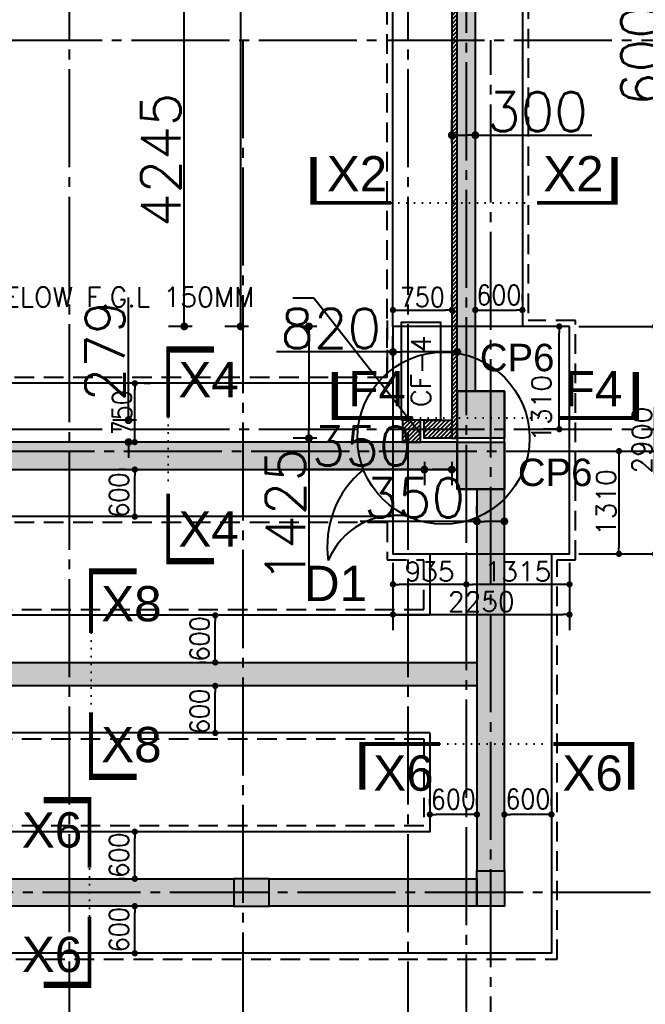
# Model space of a CAD drawing. Extents: x -200722 to 834823, y -494970 to 88783.
# Drawn here: x 258845 to 266819, y 17822 to 30374 of the extents above; entities that cross this region are included whole.
import ezdxf
from ezdxf.enums import TextEntityAlignment as Align

# ---------------------------------------------------------------- set-up
doc = ezdxf.new("R2010")
doc.units = 0
doc.header["$LTSCALE"] = 100
doc.header["$MEASUREMENT"] = 0
doc.header["$PDMODE"] = 34
for name, pattern in [('ACAD_ISO04W100', [30, 24, -3, 0, -3]), ('CL', [3.25, 2.5, -0.25, 0.25, -0.25]), ('DOT', [0.25, 0, -0.25]), ('HIDDEN', [0.375, 0.25, -0.125])]:
    doc.linetypes.add(name, pattern=pattern)
doc.layers.get('0').update_dxf_attribs({"linetype": 'CONTINUOUS'})
doc.layers.get('DEFPOINTS').update_dxf_attribs({"linetype": 'CONTINUOUS'})
for name, color, linetype in [('A-Grid', 5, 'ACAD_ISO04W100'), ('BEAM', 4, 'CONTINUOUS'), ('COL', 150, 'CONTINUOUS'), ('DIM', 3, 'CONTINUOUS'), ('F_EXEC', 3, 'HIDDEN'), ('F_FTG1', 11, 'CONTINUOUS'), ('PIT WALL', 6, 'CONTINUOUS'), ('RCCWALL', 6, 'CONTINUOUS'), ('TEXT', 2, 'CONTINUOUS')]:
    doc.layers.add(name, color=color, linetype=linetype)
doc.layers.add('HATCH', color=252, linetype='CONTINUOUS', lineweight=30)
doc.styles.add('AR', font='arial.ttf')
doc.styles.add('ROMANS', font='romans.shx')
doc.styles.get("Standard").update_dxf_attribs({"font": 'simplex.shx'})
doc.styles.add('TIMES-N', font='arial.ttf')
doc.dimstyles.new('01 S.K', dxfattribs={"dimtxt": 230, "dimasz": 100, "dimexe": 200, "dimexo": 100, "dimgap": 50, "dimtad": 1, "dimdec": 0, "dimzin": 0, "dimdsep": 46, "dimtxsty": 'Standard', "dimblk": 'DOT', "dimcen": 0.09, "dimclrd": 4, "dimclre": 4, "dimclrt": 4, "dimadec": 0, "dimazin": 0, "dimtfac": 1, "dimtdec": 0, "dimtofl": 0, "dimtmove": 0, "dimatfit": 3, "dimfxl": 2, "dimtolj": 1, "dimtzin": 0, "dimarcsym": 1})
doc.dimstyles.new('STANDARD$0', dxfattribs={"dimtxt": 2.5, "dimasz": 2.5, "dimexe": 2, "dimexo": 0.7, "dimgap": 0.9, "dimtad": 1, "dimdec": 0, "dimdsep": 46, "dimtxsty": 'ROMANS', "dimcen": 0.09, "dimclrd": 4, "dimclre": 4, "dimclrt": 3, "dimadec": 0, "dimazin": 0, "dimtfac": 1, "dimtdec": 0, "dimtmove": 0, "dimatfit": 3, "dimfxl": 1, "dimtolj": 1, "dimtzin": 0, "dimarcsym": 0})
pattern_1 = [(45, (-70, 0), (-26.5165043, 26.5165043), [])]

# ---------------------------------------------------------------- blocks, each defined once
blk = doc.blocks.new('DOT')
at = {"color": 0, "linetype": 'ByBlock'}
blk.add_line((-0.5, 0), (-1, 0), dxfattribs=at)
at = {"color": 0, "linetype": 'ByBlock', "const_width": 0.5}
blk.add_lwpolyline([(-0.25, 0, 1), (0.25, 0, 1)], format="xyb", close=True, dxfattribs=at)
blk = doc.blocks.new('*D1058')
at = {"layer": 'BEAM', "color": 0, "lineweight": -2, "transparency": 16777216}
for p, q in [((263603, 26793), (263603, 26873)), ((264353, 26793), (264353, 26873)), ((263683, 26673), (264273, 26673))]:
    blk.add_line(p, q, dxfattribs=at)
at = {"layer": 'DEFPOINTS', "color": 0, "lineweight": -3, "transparency": 16777216}
for p in [(263603, 26673, 7447), (264353, 26673, 7447), (264353, 26673)]:
    blk.add_point(p, dxfattribs=at)
at = {"layer": 'BEAM', "color": 0, "lineweight": -2, "transparency": 16777216, "xscale": 80, "yscale": 80, "zscale": 80, "rotation": 180}
blk.add_blockref('DOT', (263603, 26673), dxfattribs=at)
at = {"layer": 'BEAM', "color": 0, "lineweight": -2, "transparency": 16777216, "xscale": 80, "yscale": 80, "zscale": 80}
blk.add_blockref('DOT', (264353, 26673), dxfattribs=at)
at = {"layer": 'BEAM', "color": 0, "transparency": 16777216, "insert": (263978, 26837), "char_height": 248, "attachment_point": 5}
blk.add_mtext('\\A1;{\\W0.9;750}', dxfattribs=at)
blk = doc.blocks.new('_DOT')
at = {"color": 0, "linetype": 'ByBlock'}
blk.add_line((-0.5, 0), (-1, 0), dxfattribs=at)
at = {"color": 0, "linetype": 'ByBlock', "const_width": 0.5}
blk.add_lwpolyline([(-0.25, 0, 1), (0.25, 0, 1)], format="xyb", close=True, dxfattribs=at)
blk = doc.blocks.new('*D1057')
at = {"layer": 'BEAM', "color": 0, "lineweight": -2, "transparency": 16777216}
for p, q in [((264653, 26793), (264653, 26873)), ((265253, 26793), (265253, 26873)), ((264733, 26673), (265173, 26673))]:
    blk.add_line(p, q, dxfattribs=at)
at = {"layer": 'DEFPOINTS', "color": 0, "lineweight": -3, "transparency": 16777216}
for p in [(264653, 26673, 7447), (265253, 26673, 7447), (265253, 26673)]:
    blk.add_point(p, dxfattribs=at)
at = {"layer": 'BEAM', "color": 0, "lineweight": -2, "transparency": 16777216, "xscale": 80, "yscale": 80, "zscale": 80, "rotation": 180}
blk.add_blockref('DOT', (264653, 26673), dxfattribs=at)
at = {"layer": 'BEAM', "color": 0, "lineweight": -2, "transparency": 16777216, "xscale": 80, "yscale": 80, "zscale": 80}
blk.add_blockref('DOT', (265253, 26673), dxfattribs=at)
at = {"layer": 'BEAM', "color": 0, "transparency": 16777216, "insert": (264953, 26864), "char_height": 248, "attachment_point": 5}
blk.add_mtext('\\A1;{\\W0.9;600}', dxfattribs=at)
blk = doc.blocks.new('*D1204')
at = {"layer": 'BEAM', "color": 0, "lineweight": -2, "transparency": 16777216}
for p, q in [((265733, 26464), (265523, 26464)), ((265723, 25234), (265723, 26384)), ((265723, 25154), (265523, 25154))]:
    blk.add_line(p, q, dxfattribs=at)
at = {"layer": 'DEFPOINTS', "color": 0, "lineweight": -3, "transparency": 16777216}
for p in [(265723, 26464), (265853, 26464, 7447), (265843, 25154, 7447)]:
    blk.add_point(p, dxfattribs=at)
at = {"layer": 'BEAM', "color": 0, "lineweight": -2, "transparency": 16777216, "xscale": 80, "yscale": 80, "zscale": 80}
for p, rotation in [((265723, 26464), 90), ((265723, 25154), 270)]:
    blk.add_blockref('DOT', p, dxfattribs=dict(at, rotation=rotation))
at = {"layer": 'BEAM', "color": 0, "transparency": 16777216, "insert": (265495, 25420), "char_height": 248, "attachment_point": 5, "rotation": 90}
blk.add_mtext('\\A1;1310', dxfattribs=at)
blk = doc.blocks.new('*D1205')
at = {"layer": 'BEAM', "color": 0, "lineweight": -2, "transparency": 16777216}
for p, q in [((265963, 24874), (266684, 24874)), ((266484, 24794), (266484, 23644)), ((265973, 23564), (266684, 23564))]:
    blk.add_line(p, q, dxfattribs=at)
at = {"layer": 'DEFPOINTS', "color": 0, "lineweight": -3, "transparency": 16777216}
for p in [(265843, 24874, 7447), (265853, 23564, 7447), (266484, 23564)]:
    blk.add_point(p, dxfattribs=at)
at = {"layer": 'BEAM', "color": 0, "lineweight": -2, "transparency": 16777216, "xscale": 80, "yscale": 80, "zscale": 80}
for p, rotation in [((266484, 24874), 90), ((266484, 23564), 270)]:
    blk.add_blockref('DOT', p, dxfattribs=dict(at, rotation=rotation))
at = {"layer": 'BEAM', "color": 0, "transparency": 16777216, "insert": (266320, 24219), "char_height": 248, "attachment_point": 5, "rotation": 90}
blk.add_mtext('\\A1;1310', dxfattribs=at)
blk = doc.blocks.new('*D1206')
at = {"layer": 'BEAM', "color": 0, "lineweight": -2, "transparency": 16777216}
for p, q in [((265973, 26464), (267142, 26464)), ((266942, 23644), (266942, 26384)), ((265973, 23564), (267142, 23564))]:
    blk.add_line(p, q, dxfattribs=at)
at = {"layer": 'DEFPOINTS', "color": 0, "lineweight": -3, "transparency": 16777216}
for p in [(265853, 26464, 7447), (266942, 26464), (265853, 23564, 7447)]:
    blk.add_point(p, dxfattribs=at)
at = {"layer": 'BEAM', "color": 0, "lineweight": -2, "transparency": 16777216, "xscale": 80, "yscale": 80, "zscale": 80}
for p, rotation in [((266942, 26464), 90), ((266942, 23564), 270)]:
    blk.add_blockref('DOT', p, dxfattribs=dict(at, rotation=rotation))
at = {"layer": 'BEAM', "color": 0, "transparency": 16777216, "insert": (266778, 25014), "char_height": 248, "attachment_point": 5, "rotation": 90}
blk.add_mtext('\\A1;2900', dxfattribs=at)
blk = doc.blocks.new('*D1207')
at = {"layer": 'BEAM', "color": 0, "lineweight": -2, "transparency": 16777216}
for p, q in [((264538, 23449), (264538, 22976)), ((265853, 23449), (265853, 22976)), ((265773, 23176), (264618, 23176))]:
    blk.add_line(p, q, dxfattribs=at)
at = {"layer": 'DEFPOINTS', "color": 0, "lineweight": -3, "transparency": 16777216}
for p in [(264538, 23569, 7447), (265853, 23569, 7447), (264538, 23176)]:
    blk.add_point(p, dxfattribs=at)
at = {"layer": 'BEAM', "color": 0, "lineweight": -2, "transparency": 16777216, "xscale": 80, "yscale": 80, "zscale": 80, "rotation": 180}
blk.add_blockref('DOT', (264538, 23176), dxfattribs=at)
at = {"layer": 'BEAM', "color": 0, "lineweight": -2, "transparency": 16777216, "xscale": 80, "yscale": 80, "zscale": 80}
blk.add_blockref('DOT', (265853, 23176), dxfattribs=at)
at = {"layer": 'BEAM', "color": 0, "transparency": 16777216, "insert": (265195, 23340), "char_height": 248, "attachment_point": 5}
blk.add_mtext('\\A1;1315', dxfattribs=at)
blk = doc.blocks.new('*D1208')
at = {"layer": 'BEAM', "color": 0, "lineweight": -2, "transparency": 16777216}
for p, q in [((263603, 23449), (263603, 22976)), ((264538, 23449), (264538, 22976)), ((264458, 23176), (263683, 23176))]:
    blk.add_line(p, q, dxfattribs=at)
at = {"layer": 'DEFPOINTS', "color": 0, "lineweight": -3, "transparency": 16777216}
for p in [(263603, 23569, 7447), (264538, 23569, 7447), (263603, 23176)]:
    blk.add_point(p, dxfattribs=at)
at = {"layer": 'BEAM', "color": 0, "lineweight": -2, "transparency": 16777216, "xscale": 80, "yscale": 80, "zscale": 80, "rotation": 180}
blk.add_blockref('DOT', (263603, 23176), dxfattribs=at)
at = {"layer": 'BEAM', "color": 0, "lineweight": -2, "transparency": 16777216, "xscale": 80, "yscale": 80, "zscale": 80}
blk.add_blockref('DOT', (264538, 23176), dxfattribs=at)
at = {"layer": 'BEAM', "color": 0, "transparency": 16777216, "insert": (264070, 23340), "char_height": 248, "attachment_point": 5}
blk.add_mtext('\\A1;935', dxfattribs=at)
blk = doc.blocks.new('*D1209')
at = {"layer": 'BEAM', "color": 0, "lineweight": -2, "transparency": 16777216}
for p, q in [((263603, 23449), (263603, 22591)), ((265853, 23449), (265853, 22591)), ((263683, 22791), (265773, 22791))]:
    blk.add_line(p, q, dxfattribs=at)
at = {"layer": 'DEFPOINTS', "color": 0, "lineweight": -3, "transparency": 16777216}
for p in [(263603, 23569, 7447), (265853, 23569, 7447), (265853, 22791)]:
    blk.add_point(p, dxfattribs=at)
at = {"layer": 'BEAM', "color": 0, "lineweight": -2, "transparency": 16777216, "xscale": 80, "yscale": 80, "zscale": 80, "rotation": 180}
blk.add_blockref('DOT', (263603, 22791), dxfattribs=at)
at = {"layer": 'BEAM', "color": 0, "lineweight": -2, "transparency": 16777216, "xscale": 80, "yscale": 80, "zscale": 80}
blk.add_blockref('DOT', (265853, 22791), dxfattribs=at)
at = {"layer": 'BEAM', "color": 0, "transparency": 16777216, "insert": (264728, 22955), "char_height": 248, "attachment_point": 5}
blk.add_mtext('\\A1;2250', dxfattribs=at)
blk = doc.blocks.new('*D1210')
at = {"layer": 'BEAM', "color": 0, "lineweight": -2, "transparency": 16777216}
for p, q in [((260192, 24639), (260112, 24639)), ((260312, 24119), (260312, 24559)), ((260192, 24039), (260112, 24039))]:
    blk.add_line(p, q, dxfattribs=at)
at = {"layer": 'DEFPOINTS', "color": 0, "lineweight": -3, "transparency": 16777216}
for p in [(260312, 24639, 7447), (260312, 24639), (260312, 24039, 7447)]:
    blk.add_point(p, dxfattribs=at)
at = {"layer": 'BEAM', "color": 0, "lineweight": -2, "transparency": 16777216, "xscale": 80, "yscale": 80, "zscale": 80}
for p, rotation in [((260312, 24639), 90), ((260312, 24039), 270)]:
    blk.add_blockref('DOT', p, dxfattribs=dict(at, rotation=rotation))
at = {"layer": 'BEAM', "color": 0, "transparency": 16777216, "insert": (260111, 24313), "char_height": 248, "attachment_point": 5, "rotation": 90}
blk.add_mtext('\\A1;{\\W0.9;600}', dxfattribs=at)
blk = doc.blocks.new('*D1211')
at = {"layer": 'BEAM', "color": 0, "lineweight": -2, "transparency": 16777216}
for p, q in [((260432, 25739), (260512, 25739)), ((260312, 25069), (260312, 25659)), ((260192, 24989), (260112, 24989))]:
    blk.add_line(p, q, dxfattribs=at)
at = {"layer": 'DEFPOINTS', "color": 0, "lineweight": -3, "transparency": 16777216}
for p in [(260312, 25739, 9308), (260312, 25739), (260312, 24989)]:
    blk.add_point(p, dxfattribs=at)
at = {"layer": 'BEAM', "color": 0, "lineweight": -2, "transparency": 16777216, "xscale": 80, "yscale": 80, "zscale": 80}
for p, rotation in [((260312, 25739), 90), ((260312, 24989), 270)]:
    blk.add_blockref('DOT', p, dxfattribs=dict(at, rotation=rotation))
at = {"layer": 'BEAM', "color": 0, "transparency": 16777216, "insert": (260148, 25364), "char_height": 248, "attachment_point": 5, "rotation": 90}
blk.add_mtext('\\A1;{\\W0.9;750}', dxfattribs=at)
blk = doc.blocks.new('*D1216')
at = {"layer": 'BEAM', "color": 0, "lineweight": -2, "transparency": 16777216}
for p, q in [((261218, 21881), (261138, 21881)), ((261338, 21361), (261338, 21801)), ((261218, 21281), (261138, 21281))]:
    blk.add_line(p, q, dxfattribs=at)
at = {"layer": 'DEFPOINTS', "color": 0, "lineweight": -3, "transparency": 16777216}
for p in [(261338, 21881, 7447), (261338, 21881), (261338, 21281, 7447)]:
    blk.add_point(p, dxfattribs=at)
at = {"layer": 'BEAM', "color": 0, "lineweight": -2, "transparency": 16777216, "xscale": 80, "yscale": 80, "zscale": 80}
for p, rotation in [((261338, 21881), 90), ((261338, 21281), 270)]:
    blk.add_blockref('DOT', p, dxfattribs=dict(at, rotation=rotation))
at = {"layer": 'BEAM', "color": 0, "transparency": 16777216, "insert": (261138, 21555), "char_height": 248, "attachment_point": 5, "rotation": 90}
blk.add_mtext('\\A1;{\\W0.9;600}', dxfattribs=at)
blk = doc.blocks.new('*D1217')
at = {"layer": 'BEAM', "color": 0, "lineweight": -2, "transparency": 16777216}
for p, q in [((261218, 22781), (261138, 22781)), ((261338, 22261), (261338, 22701)), ((261218, 22181), (261138, 22181))]:
    blk.add_line(p, q, dxfattribs=at)
at = {"layer": 'DEFPOINTS', "color": 0, "lineweight": -3, "transparency": 16777216}
for p in [(261338, 22781, 7447), (261338, 22781), (261338, 22181)]:
    blk.add_point(p, dxfattribs=at)
at = {"layer": 'BEAM', "color": 0, "lineweight": -2, "transparency": 16777216, "xscale": 80, "yscale": 80, "zscale": 80}
for p, rotation in [((261338, 22781), 90), ((261338, 22181), 270)]:
    blk.add_blockref('DOT', p, dxfattribs=dict(at, rotation=rotation))
at = {"layer": 'BEAM', "color": 0, "transparency": 16777216, "insert": (261138, 22481), "char_height": 248, "attachment_point": 5, "rotation": 90}
blk.add_mtext('\\A1;{\\W0.9;600}', dxfattribs=at)
blk = doc.blocks.new('*D1218')
at = {"layer": 'BEAM', "color": 0, "lineweight": -2, "transparency": 16777216}
for p, q in [((260192, 19073), (260112, 19073)), ((260312, 18553), (260312, 18993)), ((260192, 18473), (260112, 18473))]:
    blk.add_line(p, q, dxfattribs=at)
at = {"layer": 'DEFPOINTS', "color": 0, "lineweight": -3, "transparency": 16777216}
for p in [(260312, 19073, 7447), (260312, 19073), (260312, 18473, 7447)]:
    blk.add_point(p, dxfattribs=at)
at = {"layer": 'BEAM', "color": 0, "lineweight": -2, "transparency": 16777216, "xscale": 80, "yscale": 80, "zscale": 80}
for p, rotation in [((260312, 19073), 90), ((260312, 18473), 270)]:
    blk.add_blockref('DOT', p, dxfattribs=dict(at, rotation=rotation))
at = {"layer": 'BEAM', "color": 0, "transparency": 16777216, "insert": (260111, 18773), "char_height": 248, "attachment_point": 5, "rotation": 90}
blk.add_mtext('\\A1;{\\W0.9;600}', dxfattribs=at)
blk = doc.blocks.new('*D1219')
at = {"layer": 'BEAM', "color": 0, "lineweight": -2, "transparency": 16777216}
for p, q in [((260192, 20023), (260112, 20023)), ((260312, 19503), (260312, 19943)), ((260192, 19423), (260112, 19423))]:
    blk.add_line(p, q, dxfattribs=at)
at = {"layer": 'DEFPOINTS', "color": 0, "lineweight": -3, "transparency": 16777216}
for p in [(260312, 20023, 7447), (260312, 20023), (260312, 19423)]:
    blk.add_point(p, dxfattribs=at)
at = {"layer": 'BEAM', "color": 0, "lineweight": -2, "transparency": 16777216, "xscale": 80, "yscale": 80, "zscale": 80}
for p, rotation in [((260312, 20023), 90), ((260312, 19423), 270)]:
    blk.add_blockref('DOT', p, dxfattribs=dict(at, rotation=rotation))
at = {"layer": 'BEAM', "color": 0, "transparency": 16777216, "insert": (260111, 19723), "char_height": 248, "attachment_point": 5, "rotation": 90}
blk.add_mtext('\\A1;{\\W0.9;600}', dxfattribs=at)
blk = doc.blocks.new('*D1225')
at = {"layer": 'BEAM', "color": 0, "lineweight": -2, "transparency": 16777216}
for p, q in [((265023, 20362), (265023, 20442)), ((265623, 20362), (265623, 20442)), ((265543, 20242), (265103, 20242))]:
    blk.add_line(p, q, dxfattribs=at)
at = {"layer": 'DEFPOINTS', "color": 0, "lineweight": -3, "transparency": 16777216}
for p in [(265023, 20242, 7447), (265023, 20242), (265623, 20242, 7447)]:
    blk.add_point(p, dxfattribs=at)
at = {"layer": 'BEAM', "color": 0, "lineweight": -2, "transparency": 16777216, "xscale": 80, "yscale": 80, "zscale": 80, "rotation": 180}
blk.add_blockref('DOT', (265023, 20242), dxfattribs=at)
at = {"layer": 'BEAM', "color": 0, "lineweight": -2, "transparency": 16777216, "xscale": 80, "yscale": 80, "zscale": 80}
blk.add_blockref('DOT', (265623, 20242), dxfattribs=at)
at = {"layer": 'BEAM', "color": 0, "transparency": 16777216, "insert": (265323, 20439), "char_height": 248, "attachment_point": 5}
blk.add_mtext('\\A1;{\\W0.9;600}', dxfattribs=at)
blk = doc.blocks.new('*D1226')
at = {"layer": 'BEAM', "color": 0, "lineweight": -2, "transparency": 16777216}
for p, q in [((264073, 20362), (264073, 20442)), ((264673, 20362), (264673, 20442)), ((264593, 20242), (264153, 20242))]:
    blk.add_line(p, q, dxfattribs=at)
at = {"layer": 'DEFPOINTS', "color": 0, "lineweight": -3, "transparency": 16777216}
for p in [(264073, 20242, 7447), (264073, 20242), (264673, 20242, 7447)]:
    blk.add_point(p, dxfattribs=at)
at = {"layer": 'BEAM', "color": 0, "lineweight": -2, "transparency": 16777216, "xscale": 80, "yscale": 80, "zscale": 80, "rotation": 180}
blk.add_blockref('DOT', (264073, 20242), dxfattribs=at)
at = {"layer": 'BEAM', "color": 0, "lineweight": -2, "transparency": 16777216, "xscale": 80, "yscale": 80, "zscale": 80}
blk.add_blockref('DOT', (264673, 20242), dxfattribs=at)
at = {"layer": 'BEAM', "color": 0, "transparency": 16777216, "insert": (264373, 20436), "char_height": 248, "attachment_point": 5}
blk.add_mtext('\\A1;{\\W0.9;600}', dxfattribs=at)
blk = doc.blocks.new('*D2992')
at = {"color": 4, "lineweight": -2, "ltscale": 0.4, "transparency": 16777216}
for p, q in [((261762, 51205), (261462, 51205)), ((261662, 26564), (261662, 51105)), ((261762, 26464), (261462, 26464))]:
    blk.add_line(p, q, dxfattribs=at)
at = {"layer": 'DEFPOINTS', "color": 0, "lineweight": -3, "ltscale": 0.4, "transparency": 16777216}
for p in [(261662, 51205), (264423, 51205), (264423, 26464)]:
    blk.add_point(p, dxfattribs=at)
at = {"color": 4, "lineweight": -2, "ltscale": 0.4, "transparency": 16777216, "xscale": 100, "yscale": 100, "zscale": 100}
for p, rotation in [((261662, 51205), 90), ((261662, 26464), 270)]:
    blk.add_blockref('_DOT', p, dxfattribs=dict(at, rotation=rotation))
at = {"color": 4, "lineweight": -3, "ltscale": 0.4, "transparency": 16777216, "insert": (261362, 38835), "char_height": 500, "attachment_point": 5, "rotation": 90}
blk.add_mtext('\\A1;24741', dxfattribs=at)
blk = doc.blocks.new('*D2994')
at = {"color": 4, "lineweight": -2, "ltscale": 0.4, "transparency": 16777216}
for p, q in [((258605, 26464), (258605, 27950)), ((258705, 26464), (258405, 26464)), ((258605, 25739), (258605, 26364)), ((258705, 25639), (258405, 25639))]:
    blk.add_line(p, q, dxfattribs=at)
at = {"layer": 'DEFPOINTS', "color": 0, "lineweight": -3, "ltscale": 0.4, "transparency": 16777216}
for p in [(258605, 26464), (264728, 26464), (264653, 25639)]:
    blk.add_point(p, dxfattribs=at)
at = {"color": 4, "lineweight": -2, "ltscale": 0.4, "transparency": 16777216, "xscale": 100, "yscale": 100, "zscale": 100}
for p, rotation in [((258605, 26464), 90), ((258605, 25639), 270)]:
    blk.add_blockref('_DOT', p, dxfattribs=dict(at, rotation=rotation))
at = {"color": 4, "lineweight": -3, "ltscale": 0.4, "transparency": 16777216, "insert": (258305, 27257), "char_height": 500, "attachment_point": 5, "rotation": 90}
blk.add_mtext('\\A1;825', dxfattribs=at)
blk = doc.blocks.new('*D2995')
at = {"color": 4, "lineweight": -2, "ltscale": 0.4, "transparency": 16777216}
for p, q in [((267609, 24389), (267609, 25875)), ((267509, 24389), (267809, 24389)), ((267609, 23664), (267609, 24289)), ((267509, 23564), (267809, 23564))]:
    blk.add_line(p, q, dxfattribs=at)
at = {"layer": 'DEFPOINTS', "color": 0, "lineweight": -3, "ltscale": 0.4, "transparency": 16777216}
for p in [(265023, 24389), (267609, 24389), (265240, 23564)]:
    blk.add_point(p, dxfattribs=at)
at = {"color": 4, "lineweight": -2, "ltscale": 0.4, "transparency": 16777216, "xscale": 100, "yscale": 100, "zscale": 100}
for p, rotation in [((267609, 24389), 90), ((267609, 23564), 270)]:
    blk.add_blockref('_DOT', p, dxfattribs=dict(at, rotation=rotation))
at = {"color": 4, "lineweight": -3, "ltscale": 0.4, "transparency": 16777216, "insert": (267309, 25182), "char_height": 500, "attachment_point": 5, "rotation": 90}
blk.add_mtext('\\A1;825', dxfattribs=at)
blk = doc.blocks.new('*D2996')
at = {"color": 4, "lineweight": -2, "ltscale": 0.4, "transparency": 16777216}
for p, q in [((264673, 24079), (264673, 24179)), ((265023, 24079), (265023, 24179)), ((264673, 23979), (263187, 23979)), ((264923, 23979), (264773, 23979))]:
    blk.add_line(p, q, dxfattribs=at)
at = {"layer": 'DEFPOINTS', "color": 0, "lineweight": -3, "ltscale": 0.4, "transparency": 16777216}
for p in [(264673, 23979), (264673, 23979), (265023, 23979)]:
    blk.add_point(p, dxfattribs=at)
at = {"color": 4, "lineweight": -2, "ltscale": 0.4, "transparency": 16777216, "xscale": 100, "yscale": 100, "zscale": 100, "rotation": 180}
blk.add_blockref('_DOT', (264673, 23979), dxfattribs=at)
at = {"color": 4, "lineweight": -2, "ltscale": 0.4, "transparency": 16777216, "xscale": 100, "yscale": 100, "zscale": 100}
blk.add_blockref('_DOT', (265023, 23979), dxfattribs=at)
at = {"color": 4, "lineweight": -3, "ltscale": 0.4, "transparency": 16777216, "insert": (263880, 24279), "char_height": 500, "attachment_point": 5}
blk.add_mtext('\\A1;350', dxfattribs=at)
blk = doc.blocks.new('*D2997')
at = {"color": 4, "lineweight": -2, "ltscale": 0.4, "transparency": 16777216}
for p, q in [((262632, 26464), (262332, 26464)), ((262532, 26364), (262532, 25139)), ((262632, 25039), (262332, 25039)), ((262532, 25039), (262532, 23173))]:
    blk.add_line(p, q, dxfattribs=at)
at = {"layer": 'DEFPOINTS', "color": 0, "lineweight": -3, "ltscale": 0.4, "transparency": 16777216}
for p in [(265020, 26464), (262532, 25039), (264566, 25039)]:
    blk.add_point(p, dxfattribs=at)
at = {"color": 4, "lineweight": -2, "ltscale": 0.4, "transparency": 16777216, "xscale": 100, "yscale": 100, "zscale": 100}
for p, rotation in [((262532, 26464), 90), ((262532, 25039), 270)]:
    blk.add_blockref('_DOT', p, dxfattribs=dict(at, rotation=rotation))
at = {"color": 4, "lineweight": -3, "ltscale": 0.4, "transparency": 16777216, "insert": (262232, 24056), "char_height": 500, "attachment_point": 5, "rotation": 90}
blk.add_mtext('\\A1;1425', dxfattribs=at)
blk = doc.blocks.new('*D2998')
at = {"color": 4, "lineweight": -2, "ltscale": 0.4, "transparency": 16777216}
for p, q in [((264003, 24739), (264003, 24439)), ((264353, 24739), (264353, 24439)), ((264003, 24639), (262517, 24639)), ((264253, 24639), (264103, 24639))]:
    blk.add_line(p, q, dxfattribs=at)
at = {"layer": 'DEFPOINTS', "color": 0, "lineweight": -3, "ltscale": 0.4, "transparency": 16777216}
for p in [(264003, 25039), (264353, 25039), (264003, 24639)]:
    blk.add_point(p, dxfattribs=at)
at = {"color": 4, "lineweight": -2, "ltscale": 0.4, "transparency": 16777216, "xscale": 100, "yscale": 100, "zscale": 100, "rotation": 180}
blk.add_blockref('_DOT', (264003, 24639), dxfattribs=at)
at = {"color": 4, "lineweight": -2, "ltscale": 0.4, "transparency": 16777216, "xscale": 100, "yscale": 100, "zscale": 100}
blk.add_blockref('_DOT', (264353, 24639), dxfattribs=at)
at = {"color": 4, "lineweight": -3, "ltscale": 0.4, "transparency": 16777216, "insert": (263210, 24939), "char_height": 500, "attachment_point": 5}
blk.add_mtext('\\A1;350', dxfattribs=at)
blk = doc.blocks.new('*D2999')
at = {"color": 4, "lineweight": -2, "ltscale": 0.4, "transparency": 16777216}
for p, q in [((260232, 25369), (260232, 26831)), ((260332, 25269), (260032, 25269)), ((260332, 24989), (260032, 24989)), ((260232, 24889), (260232, 24789))]:
    blk.add_line(p, q, dxfattribs=at)
at = {"layer": 'DEFPOINTS', "color": 0, "lineweight": -3, "ltscale": 0.4, "transparency": 16777216}
for p in [(260232, 25269), (263960, 25269), (263953, 24989)]:
    blk.add_point(p, dxfattribs=at)
at = {"color": 4, "lineweight": -2, "ltscale": 0.4, "transparency": 16777216, "xscale": 100, "yscale": 100, "zscale": 100}
for p, rotation in [((260232, 25269), 270), ((260232, 24989), 90)]:
    blk.add_blockref('_DOT', p, dxfattribs=dict(at, rotation=rotation))
at = {"color": 4, "lineweight": -3, "ltscale": 0.4, "transparency": 16777216, "insert": (259932, 26150), "char_height": 500, "attachment_point": 5, "rotation": 90}
blk.add_mtext('\\A1;279', dxfattribs=at)
blk = doc.blocks.new('*D3000')
at = {"color": 4, "lineweight": -2, "ltscale": 0.4, "transparency": 16777216}
for p, q in [((263603, 26039), (263603, 26339)), ((264423, 26039), (264423, 26339)), ((263603, 26139), (262117, 26139)), ((264323, 26139), (263703, 26139))]:
    blk.add_line(p, q, dxfattribs=at)
at = {"layer": 'DEFPOINTS', "color": 0, "lineweight": -3, "ltscale": 0.4, "transparency": 16777216}
for p in [(263603, 26139), (263603, 24874), (264423, 24874)]:
    blk.add_point(p, dxfattribs=at)
at = {"color": 4, "lineweight": -2, "ltscale": 0.4, "transparency": 16777216, "xscale": 100, "yscale": 100, "zscale": 100, "rotation": 180}
blk.add_blockref('_DOT', (263603, 26139), dxfattribs=at)
at = {"color": 4, "lineweight": -2, "ltscale": 0.4, "transparency": 16777216, "xscale": 100, "yscale": 100, "zscale": 100}
blk.add_blockref('_DOT', (264423, 26139), dxfattribs=at)
at = {"color": 4, "lineweight": -3, "ltscale": 0.4, "transparency": 16777216, "insert": (262810, 26439), "char_height": 500, "attachment_point": 5}
blk.add_mtext('\\A1;820', dxfattribs=at)
blk = doc.blocks.new('*D3003')
at = {"color": 4, "lineweight": -2, "ltscale": 0.4, "transparency": 16777216}
for p, q in [((261043, 30709), (260743, 30709)), ((260943, 26564), (260943, 30609)), ((261043, 26464), (260743, 26464))]:
    blk.add_line(p, q, dxfattribs=at)
at = {"layer": 'DEFPOINTS', "color": 0, "lineweight": -3, "ltscale": 0.4, "transparency": 16777216}
for p in [(260943, 30709), (265020, 30709), (265020, 26464)]:
    blk.add_point(p, dxfattribs=at)
at = {"color": 4, "lineweight": -2, "ltscale": 0.4, "transparency": 16777216, "xscale": 100, "yscale": 100, "zscale": 100}
for p, rotation in [((260943, 30709), 90), ((260943, 26464), 270)]:
    blk.add_blockref('_DOT', p, dxfattribs=dict(at, rotation=rotation))
at = {"color": 4, "lineweight": -3, "ltscale": 0.4, "transparency": 16777216, "insert": (260643, 28587), "char_height": 500, "attachment_point": 5, "rotation": 90}
blk.add_mtext('\\A1;4245', dxfattribs=at)
blk = doc.blocks.new('*D3004')
at = {"color": 4, "lineweight": -2, "ltscale": 0.4, "transparency": 16777216}
for p, q in [((264353, 28802), (264353, 29102)), ((264653, 28802), (264653, 29102)), ((264453, 28902), (264553, 28902)), ((264653, 28902), (266138, 28902))]:
    blk.add_line(p, q, dxfattribs=at)
at = {"layer": 'DEFPOINTS', "color": 0, "lineweight": -3, "ltscale": 0.4, "transparency": 16777216}
for p in [(264653, 28902), (264353, 28614), (264653, 28614)]:
    blk.add_point(p, dxfattribs=at)
at = {"color": 4, "lineweight": -2, "ltscale": 0.4, "transparency": 16777216, "xscale": 100, "yscale": 100, "zscale": 100, "rotation": 180}
blk.add_blockref('_DOT', (264353, 28902), dxfattribs=at)
at = {"color": 4, "lineweight": -2, "ltscale": 0.4, "transparency": 16777216, "xscale": 100, "yscale": 100, "zscale": 100}
blk.add_blockref('_DOT', (264653, 28902), dxfattribs=at)
at = {"color": 4, "lineweight": -3, "ltscale": 0.4, "transparency": 16777216, "insert": (265445, 29202), "char_height": 500, "attachment_point": 5}
blk.add_mtext('\\A1;300', dxfattribs=at)
blk = doc.blocks.new('*D3020')
at = {"color": 4, "lineweight": -2, "ltscale": 0.4, "transparency": 16777216}
for p, q in [((266963, 31309), (267263, 31309)), ((267063, 31209), (267063, 30809)), ((266963, 30709), (267263, 30709)), ((267063, 30709), (267063, 29224))]:
    blk.add_line(p, q, dxfattribs=at)
at = {"layer": 'DEFPOINTS', "color": 0, "lineweight": -3, "ltscale": 0.4, "transparency": 16777216}
for p in [(264862, 31309), (265020, 30709), (267063, 30709)]:
    blk.add_point(p, dxfattribs=at)
at = {"color": 4, "lineweight": -2, "ltscale": 0.4, "transparency": 16777216, "xscale": 100, "yscale": 100, "zscale": 100}
for p, rotation in [((267063, 31309), 90), ((267063, 30709), 270)]:
    blk.add_blockref('_DOT', p, dxfattribs=dict(at, rotation=rotation))
at = {"color": 4, "lineweight": -3, "ltscale": 0.4, "transparency": 16777216, "insert": (266763, 29917), "char_height": 500, "attachment_point": 5, "rotation": 90}
blk.add_mtext('\\A1;600', dxfattribs=at)

msp = doc.modelspace()

# ---------------------------------------------------------------- hatches: boundary and pattern name
at = {"layer": 'DIM', "ltscale": 0.4, "true_color": 0x000000}
h = msp.add_hatch(dxfattribs=at)
h.set_pattern_fill('ANSI31', color=18, scale=300, style=0)
h.paths.add_polyline_path([(264422.6, 51274.9), (264352.6, 51274.9), (264352.6, 25039.4), (264422.6, 25039.4)])
h = msp.add_hatch(dxfattribs=at)
h.set_pattern_fill('ANSI31', color=18, scale=300, style=0)
h.set_pattern_definition(pattern_1)
h.paths.add_polyline_path([(263952.6, 25269.4), (263722.6, 25269.4), (263722.6, 24989.4), (263952.6, 24989.4)])
h = msp.add_hatch(dxfattribs=at)
h.set_pattern_fill('ANSI31', color=18, scale=300, style=0)
h.set_pattern_definition(pattern_1)
h.paths.add_polyline_path([(264352.6, 25039.4), (264002.6, 25039.4), (264002.6, 25269.4), (264352.6, 25269.4)])
at = {"layer": 'HATCH', "lineweight": -3, "ltscale": 0.4, "true_color": 0x000000}
msp.add_hatch(color=18, dxfattribs=at).paths.add_polyline_path([(264422.6, 31309.4), (264652.6, 31309.4), (264652.6, 25639.4), (264422.6, 25639.4)])
at = {"layer": 'HATCH', "ltscale": 0.4, "true_color": 0x000000}
for points in [[(264422.6, 25639.4), (265022.6, 25639.4), (265022.6, 25039.4), (264422.6, 25039.4)], [(264422.6, 24989.4), (265022.6, 24989.4), (265022.6, 24389.4), (264422.6, 24389.4)], [(264672.6, 19522.9), (265022.6, 19522.9), (265022.6, 19072.9), (264672.6, 19072.9)], [(262024.6, 19072.9), (262024.6, 19422.9), (261574.6, 19422.9), (261574.6, 19072.9)]]:
    msp.add_hatch(color=18, dxfattribs=at).paths.add_polyline_path(points)
h = msp.add_hatch(color=18, dxfattribs=at)
h.paths.add_polyline_path([(242674.6, 24989.4), (237008.6, 24989.4), (237008.6, 24639.4), (242674.6, 24639.4)])
h.paths.add_polyline_path([(248969.6, 24989.4), (243124.6, 24989.4), (243124.6, 24639.4), (248969.6, 24639.4)])
h.paths.add_polyline_path([(241107.6, 19422.9), (240807.6, 19422.9), (240807.6, 24639.4), (241107.6, 24639.4)])
h.paths.add_polyline_path([(237008.6, 22181.4), (240807.6, 22181.4), (240807.6, 21881.4), (237008.6, 21881.4)])
h.paths.add_polyline_path([(237008.6, 19422.9), (242674.6, 19422.9), (242674.6, 19072.9), (237008.6, 19072.9)])
h.paths.add_polyline_path([(236658.6, 24539.4), (237008.6, 24539.4), (237008.6, 19522.9), (236658.6, 19522.9)])
h.paths.add_polyline_path([(249419.6, 19422.9), (255279.6, 19422.9), (255279.6, 19072.9), (249419.6, 19072.9)])
h.paths.add_polyline_path([(255729.6, 19422.9), (261574.6, 19422.9), (261574.6, 19072.9), (255729.6, 19072.9)])
h.paths.add_polyline_path([(262024.6, 19422.9), (264672.6, 19422.9), (264672.6, 19072.9), (262024.6, 19072.9)])
h.paths.add_polyline_path([(265022.6, 24389.4), (264672.6, 24389.4), (264672.6, 19522.9), (265022.6, 19522.9)])
h.paths.add_polyline_path([(264422.6, 24989.4), (255729.6, 24989.4), (255729.6, 24639.4), (264422.6, 24639.4)])
h.paths.add_polyline_path([(255279.6, 24989.4), (249419.6, 24989.4), (249419.6, 24639.4), (255279.6, 24639.4)])
h.paths.add_polyline_path([(257072.6, 22181.4), (264672.6, 22181.4), (264672.6, 21881.4), (257072.6, 21881.4)])
h.paths.add_polyline_path([(256772.6, 24639.4), (257072.6, 24639.4), (257072.6, 19423.5), (256772.6, 19423.5)])

# ---------------------------------------------------------------- linework, layer by layer
at = {"color": 1, "linetype": 'DOT', "ltscale": 4}
for p, q in [((263578.5, 28039.2, 7446.6), (265437.2, 28039.2, 7446.6)), ((260737.9, 25306.1, 7446.6), (260737.9, 24332.6, 7446.6)), ((263852.5, 25298.2), (265711.2, 25298.2)), ((259754.4, 22556.7), (259754.4, 21544.7)), ((264202, 21142.1, 7446.6), (265648.8, 21142.1, 7446.6)), ((259735.2, 19549.4), (259735.2, 18333.7))]:
    msp.add_line(p, q, dxfattribs=at)
at = {"layer": 'A-Grid', "color": 8, "linetype": 'CL', "ltscale": 5}
for p, q in [((264537.6, 59080.9, 17790.4), (264537.6, 10145.8, 17790.4)), ((224519.6, 30114.4, 7446.6), (327010.7, 30114.4, 7446.6)), ((261689.6, 30114.4, 7446.6), (261689.6, 1354.1, 7446.6)), ((264848.6, 10169.6, 7446.6), (264848.6, 30114.4, 10212.2)), ((224519.6, 25154.4, 7446.6), (327010.7, 25154.4, 7446.6)), ((226047.7, 24874.4, 7446.6), (278542.8, 24874.4, 7446.6)), ((327010.7, 19247.9, 7446.6), (224519.6, 19247.9, 7446.6))]:
    msp.add_line(p, q, dxfattribs=at)
at = {"layer": 'A-Grid', "color": 8, "linetype": 'CL', "ltscale": 5, "elevation": 7446.6}
for points in [[(259474.6, 62242.9), (259474.6, -9708.8)], [(263790.6, 62242.9), (263790.6, -9708.8)]]:
    msp.add_lwpolyline(points, dxfattribs=at)
at = {"layer": 'COL', "color": 18, "ltscale": 500, "true_color": 0x000000, "elevation": 7446.6}
for points in [[(264422.6, 25639.4), (265022.6, 25639.4), (265022.6, 25039.4), (264422.6, 25039.4), (264422.6, 25639.4)], [(264422.6, 24989.4), (265022.6, 24989.4), (265022.6, 24389.4), (264422.6, 24389.4), (264422.6, 24989.4)]]:
    msp.add_lwpolyline(points, dxfattribs=at)
at = {"layer": 'DIM', "color": 1, "elevation": 7446.6}
for points in [[(262589.4, 28622.3, 80, 80, 0), (262589.4, 28039.2, 50, 50, 0), (263578.5, 28039.2, 50, 50, 0)], [(266426.3, 28622.3, 80, 80, 0), (266426.3, 28039.2, 50, 50, 0), (265437.2, 28039.2, 50, 50, 0)], [(261321.1, 26168.7, 80, 80, 0), (260737.9, 26168.7, 50, 50, 0), (260737.9, 25306.1, 50, 50, 0)], [(261321.1, 23470, 80, 80, 0), (260737.9, 23470, 50, 50, 0), (260737.9, 24332.6, 50, 50, 0)], [(263212.8, 20559, 80, 80, 0), (263212.8, 21142.1, 50, 50, 0), (264202, 21142.1, 50, 50, 0)], [(266637.9, 20559, 80, 80, 0), (266637.9, 21142.1, 50, 50, 0), (265648.8, 21142.1, 50, 50, 0)]]:
    msp.add_lwpolyline(points, format="xyseb", dxfattribs=at)
at = {"layer": 'DIM', "color": 1}
for points in [[(262863.4, 25881.3, 80, 80, 0), (262863.4, 25298.2, 50, 50, 0), (263852.5, 25298.2, 50, 50, 0)], [(266700.3, 25881.3, 80, 80, 0), (266700.3, 25298.2, 50, 50, 0), (265711.2, 25298.2, 50, 50, 0)], [(260337.6, 23342, 80, 80, 0), (259754.4, 23342, 50, 50, 0), (259754.4, 22556.7, 50, 50, 0)], [(260337.6, 20720.9, 80, 80, 0), (259754.4, 20720.9, 50, 50, 0), (259754.4, 21544.7, 50, 50, 0)], [(259152.1, 20424.5, 80, 80, 0), (259735.2, 20424.5, 50, 50, 0), (259735.2, 19562.2, 50, 50, 0)], [(259152.1, 18071.3, 80, 80, 0), (259735.2, 18071.3, 50, 50, 0), (259735.2, 18941.5, 50, 50, 0)]]:
    msp.add_lwpolyline(points, format="xyseb", dxfattribs=at)
at = {"layer": 'F_EXEC', "color": 18, "ltscale": 10, "true_color": 0x000000}
for p, q in [((263527.6, 25814.4, 7446.6), (263527.6, 52099.9, 7446.6)), ((265327.6, 30634.4, 7446.6), (265327.6, 26539.4, 7446.6)), ((263527.6, 25814.4, 7446.6), (238403.6, 25814.4, 7446.6)), ((263527.6, 23964.4, 7446.6), (257747.6, 23964.4, 1113.7))]:
    msp.add_line(p, q, dxfattribs=at)
at = {"layer": 'F_EXEC', "color": 18, "ltscale": 10, "true_color": 0x000000, "elevation": 7446.6}
for points in [[(256097.6, 23964.4), (256097.6, 20097.9), (248294.6, 20097.9), (248294.6, 18397.9), (265697.6, 18397.9), (265697.6, 23489.4), (265927.6, 23489.4), (265927.6, 26539.4), (265327.6, 26539.4)], [(263527.6, 26539.4), (263527.6, 25814.4)], [(257747.6, 23964.4), (257747.6, 22856.4), (263997.6, 22856.4), (263997.6, 23489.4)], [(263527.6, 23964.4), (263527.6, 23489.4), (263997.6, 23489.4)]]:
    msp.add_lwpolyline(points, dxfattribs=at)
msp.add_lwpolyline([(263997.6, 21206.4), (263997.6, 20097.9), (257747.6, 20097.9), (257747.6, 21206.4), (263997.6, 21206.4)], close=True, dxfattribs=at)
at = {"layer": 'F_FTG1', "color": 18, "ltscale": 0.4, "true_color": 0x000000}
for p, q in [((263602.6, 26464.4, 7446.6), (263602.6, 52024.9, 7446.6)), ((265252.6, 30709.4, 7446.6), (265252.6, 26464.4, 7446.6)), ((263602.6, 25739.4, 7446.6), (236028.6, 25739.4, 7446.6)), ((263602.6, 24039.4, 7446.6), (257672.6, 24039.4, 1113.7))]:
    msp.add_line(p, q, dxfattribs=at)
at = {"layer": 'F_FTG1', "color": 18, "ltscale": 0.4, "true_color": 0x000000, "elevation": 7446.6}
for points in [[(265852.6, 26464.4), (263602.6, 26464.4), (263602.6, 23564.4), (265852.6, 23564.4)], [(265022.6, 25639.4), (264422.6, 25639.4), (264422.6, 24389.4), (265022.6, 24389.4)]]:
    msp.add_lwpolyline(points, close=True, dxfattribs=at)
for points in [[(265622.6, 23564.4), (265622.6, 18472.9), (248369.6, 18472.9)], [(264072.6, 23564.4), (264072.6, 22781.4)], [(264072.6, 22781.4), (257672.6, 22781.4)], [(264072.6, 21281.4), (257672.6, 21281.4)], [(264072.6, 21281.4), (264072.6, 20022.9), (257672.6, 20022.9)]]:
    msp.add_lwpolyline(points, dxfattribs=at)
at = {"layer": 'PIT WALL', "color": 7, "elevation": 7446.6}
msp.add_lwpolyline([(263952.6, 25269.4), (263722.6, 25269.4), (263722.6, 24989.4), (263952.6, 24989.4)], close=True, dxfattribs=at)
msp.add_lwpolyline([(264352.6, 25039.4), (264002.6, 25039.4), (264002.6, 25269.4), (264352.6, 25269.4), (264352.6, 25039.4)], dxfattribs=at)
at = {"layer": 'RCCWALL', "color": 1, "ltscale": 0.4, "elevation": 7446.6}
msp.add_lwpolyline([(264422.6, 51274.9), (264352.6, 51274.9), (264352.6, 25039.4), (264422.6, 25039.4)], close=True, dxfattribs=at)
at = {"layer": 'RCCWALL', "color": 42, "ltscale": 0.4, "elevation": 7446.6}
for points in [[(264422.6, 31309.4), (264652.6, 31309.4), (264652.6, 25639.4), (264422.6, 25639.4)], [(264422.6, 24989.4), (255729.6, 24989.4), (255729.6, 24639.4), (264422.6, 24639.4)], [(265022.6, 24389.4), (264672.6, 24389.4), (264672.6, 19522.9), (265022.6, 19522.9)], [(257072.6, 22181.4), (264672.6, 22181.4), (264672.6, 21881.4), (257072.6, 21881.4)], [(255729.6, 19422.9), (261574.6, 19422.9), (261574.6, 19072.9), (255729.6, 19072.9)], [(262024.6, 19422.9), (264672.6, 19422.9), (264672.6, 19072.9), (262024.6, 19072.9)]]:
    msp.add_lwpolyline(points, close=True, dxfattribs=at)
for points in [[(264672.6, 19522.9), (265022.6, 19522.9), (265022.6, 19072.9), (264672.6, 19072.9), (264672.6, 19522.9)], [(262024.6, 19072.9), (262024.6, 19422.9), (261574.6, 19422.9), (261574.6, 19072.9), (262024.6, 19072.9)]]:
    msp.add_lwpolyline(points, dxfattribs=at)
at = {"layer": 'TEXT', "color": 18, "true_color": 0x000000}
for p, q in [((262594.8, 26825.8), (262326.2, 26825.8)), ((263943.8, 25102), (262594.8, 26825.8))]:
    msp.add_line(p, q, dxfattribs=at)
msp.add_lwpolyline([(263709.8, 25268.7), (263709.8, 26517.5), (264209.7, 26517.5), (264209.7, 25268.7)], close=True, dxfattribs=at)
msp.add_circle((264247.6, 25039.4, 7446.6), 1097, dxfattribs=at)
for centre, radius, start, end in [((264024.6, 23665.3, 7446.6), 1259.5, 129.34105, 188.48449), ((263633.5, 23133.7, 7446.6), 921.9, 80.18972, 157.97125)]:
    msp.add_arc(centre, radius, start, end, dxfattribs=at)

# ---------------------------------------------------------------- texts
at = {"layer": 'TEXT', "color": 18, "true_color": 0x000000, "style": 'TIMES-N'}
for s, p in [('X2', (262760.1, 28409.7, 7446.6)), ('X2', (265518.8, 28409.7, 7446.6)), ('X4', (260868.5, 25787.2, 7446.6)), ('F4', (263034.1, 25668.7)), ('F4', (265792.8, 25668.7)), ('X4', (260868.5, 23882.7, 7446.6)), ('D1', (262469.4, 23187.6)), ('X8', (259885, 22929.3)), ('X8', (259885, 21133.5)), ('X6', (263352.6, 20769.7, 7446.6)), ('X6', (265763.1, 20769.7, 7446.6)), ('X6', (258873, 20045.5)), ('X6', (258873, 18458))]:
    msp.add_text(s, height=450, dxfattribs=at).set_placement(p, align=Align.MIDDLE_LEFT)
at = {"layer": 'TEXT', "color": 18, "true_color": 0x000000}
msp.add_text('RCC WALL UP TO BELOW F.G.L 150MM', height=250, dxfattribs=at).set_placement((258604.5, 26837.6), align=Align.MIDDLE)
msp.add_text('CF-4', height=250, rotation=90, dxfattribs=at).set_placement((263959.8, 25893.1), align=Align.MIDDLE)
at = {"layer": 'TEXT', "color": 18, "true_color": 0x000000, "style": 'AR'}
for p in [(264710.1, 25892.7, 17045.9), (265195, 24428.8)]:
    msp.add_text('CP6', height=350, dxfattribs=at).set_placement(p)

# ---------------------------------------------------------------- dimensions: what is measured, and where the dimension line sits
at = {"color": 5, "lineweight": -3, "ltscale": 0.4}
for base, p1, p2, picture, middle in [((261662.3132, 51204.882), (264422.6238, 26464.3818, 7446.621), (264422.6246, 51204.882), '*D2992', (261362.3132, 38834.6319)), ((267063.1, 30709.4), (264862.2, 31309.4, 7446.6), (265019.6, 30709.4), '*D3020', (266763.1, 29916.5)), ((260942.8, 30709.4), (265019.6, 26464.4), (265019.6, 30709.4, 7446.6), '*D3003', (260642.8, 28586.9)), ((258604.5, 26464.4), (264652.6, 25639.4, 7446.6), (264727.6, 26464.4, 7446.6), '*D2994', (258304.5, 27257.2)), ((260232.5, 25268.7), (263952.6, 24989.4, 7446.6), (263959.8, 25268.7), '*D2999', (259932.5, 26149.7)), ((262532.3, 25039.4), (265019.6, 26464.4, 7446.6), (264565.7, 25039.4, 7446.6), '*D2997', (262232.3, 24056)), ((267608.7, 24389.4), (265240.1, 23564.4, 7446.6), (265022.6, 24389.4, 7446.6), '*D2995', (267308.7, 25182.2))]:
    dim = msp.add_linear_dim(base=base, p1=p1, p2=p2, angle=90, dimstyle='01 S.K', override={"dimtxt": 500, "dimfxl": 100, "dimfxlon": 1}, dxfattribs=at)
    dim.commit()
    dim.dimension.update_dxf_attribs({"geometry": picture, "text_midpoint": middle})
for base, p1, p2, picture, middle in [((264652.6, 28902.3), (264352.6, 28614.3, 7446.6), (264652.6, 28614.3, 7446.6), '*D3004', (265445.5, 29202.3)), ((263602.6, 26139.2), (264422.6, 24874.4, 7446.6), (263602.6, 24874.4, 7446.6), '*D3000', (262809.8, 26439.2)), ((264002.6, 24639.4), (264352.6, 25039.4, 7446.6), (264002.6, 25039.4, 7446.6), '*D2998', (263209.8, 24939.4)), ((264672.6, 23978.9), (265022.6, 23978.9, 7446.6), (264672.6, 23978.9, 7446.6), '*D2996', (263879.8, 24278.9))]:
    dim = msp.add_linear_dim(base=base, p1=p1, p2=p2, dimstyle='01 S.K', override={"dimtxt": 500, "dimfxl": 100, "dimfxlon": 1}, dxfattribs=at)
    dim.commit()
    dim.dimension.update_dxf_attribs({"geometry": picture, "text_midpoint": middle})
at = {"layer": 'BEAM', "color": 18, "true_color": 0x000000}
dim = msp.add_linear_dim(base=(264352.6, 26672.6), p1=(263602.6, 26672.6, 7446.6), p2=(264352.6, 26672.6, 7446.6), text='{\\W0.9;<>}', dimstyle='STANDARD$0', override={"dimscale": 8, "dimtxt": 31, "dimasz": 10, "dimexe": 25, "dimexo": 15, "dimgap": 5, "dimzin": 3, "dimtxsty": 'Standard', "dimblk": 'DOT', "dimcen": 3, "dimdle": 1, "dimclrd": 0, "dimclre": 0, "dimclrt": 0, "dimtmove": 2, "dimldrblk": 'DOT', "dimtzin": 3}, dxfattribs=at)
dim.commit()
dim.dimension.update_dxf_attribs({"geometry": '*D1058', "text_midpoint": (263977.6, 26836.6)})
for base, p1, p2, picture, middle in [((265252.6, 26672.6), (264652.6, 26672.6, 7446.6), (265252.6, 26672.6, 7446.6), '*D1057', (264952.6, 26863.6)), ((264072.6, 20242), (264672.6, 20242, 7446.6), (264072.6, 20242, 7446.6), '*D1226', (264372.6, 20436)), ((265022.6, 20242), (265622.6, 20242, 7446.6), (265022.6, 20242, 7446.6), '*D1225', (265322.6, 20438.7))]:
    dim = msp.add_linear_dim(base=base, p1=p1, p2=p2, text='{\\W0.9;<>}', dimstyle='STANDARD$0', override={"dimscale": 8, "dimtxt": 31, "dimasz": 10, "dimexe": 25, "dimexo": 15, "dimgap": 5, "dimzin": 3, "dimtxsty": 'Standard', "dimblk": 'DOT', "dimcen": 3, "dimdle": 1, "dimclrd": 0, "dimclre": 0, "dimclrt": 0, "dimtmove": 2, "dimldrblk": 'DOT', "dimtzin": 3}, dxfattribs=at)
    dim.commit()
    dim.dimension.update_dxf_attribs({"geometry": picture, "text_midpoint": middle, "dimtype": 160})
dim = msp.add_linear_dim(base=(265722.6, 26464.4), p1=(265842.6, 25154.4, 7446.6), p2=(265852.6, 26464.4, 7446.6), angle=90, dimstyle='STANDARD$0', override={"dimscale": 8, "dimtxt": 31, "dimasz": 10, "dimexe": 25, "dimexo": 15, "dimgap": 5, "dimzin": 3, "dimtxsty": 'Standard', "dimblk": 'DOT', "dimcen": 3, "dimdle": 1, "dimclrd": 0, "dimclre": 0, "dimclrt": 0, "dimtmove": 2, "dimldrblk": 'DOT', "dimtzin": 3}, dxfattribs=at)
dim.commit()
dim.dimension.update_dxf_attribs({"geometry": '*D1204', "text_midpoint": (265495.5, 25419.7), "dimtype": 160})
for base, p1, p2, picture, middle in [((266941.9, 26464.4), (265852.6, 23564.4, 7446.6), (265852.6, 26464.4, 7446.6), '*D1206', (266777.9, 25014.4)), ((266483.9, 23564.4), (265842.6, 24874.4, 7446.6), (265852.6, 23564.4, 7446.6), '*D1205', (266319.9, 24219.4))]:
    dim = msp.add_linear_dim(base=base, p1=p1, p2=p2, angle=90, dimstyle='STANDARD$0', override={"dimscale": 8, "dimtxt": 31, "dimasz": 10, "dimexe": 25, "dimexo": 15, "dimgap": 5, "dimzin": 3, "dimtxsty": 'Standard', "dimblk": 'DOT', "dimcen": 3, "dimdle": 1, "dimclrd": 0, "dimclre": 0, "dimclrt": 0, "dimtmove": 2, "dimldrblk": 'DOT', "dimtzin": 3}, dxfattribs=at)
    dim.commit()
    dim.dimension.update_dxf_attribs({"geometry": picture, "text_midpoint": middle})
dim = msp.add_linear_dim(base=(260311.7, 25739.4), p1=(260311.7, 24989.4), p2=(260311.7, 25739.4, 9308.3), angle=90, text='{\\W0.9;<>}', dimstyle='STANDARD$0', override={"dimscale": 8, "dimtxt": 31, "dimasz": 10, "dimexe": 25, "dimexo": 15, "dimgap": 5, "dimzin": 3, "dimtxsty": 'Standard', "dimblk": 'DOT', "dimcen": 3, "dimdle": 1, "dimclrd": 0, "dimclre": 0, "dimclrt": 0, "dimtmove": 2, "dimldrblk": 'DOT', "dimtzin": 3}, dxfattribs=at)
dim.commit()
dim.dimension.update_dxf_attribs({"geometry": '*D1211', "text_midpoint": (260147.7, 25364.4)})
for base, p1, p2, picture, middle in [((260311.7, 24639.4), (260311.7, 24039.4, 7446.6), (260311.7, 24639.4, 7446.6), '*D1210', (260111.1, 24312.5)), ((261338.1, 22781.4), (261338.1, 22181.4), (261338.1, 22781.4, 7446.6), '*D1217', (261137.6, 22481.4)), ((261338.1, 21881.4), (261338.1, 21281.4, 7446.6), (261338.1, 21881.4, 7446.6), '*D1216', (261137.6, 21554.6)), ((260311.7, 20022.9), (260311.7, 19422.9), (260311.7, 20022.9, 7446.6), '*D1219', (260111.1, 19722.9)), ((260311.7, 19072.9), (260311.7, 18472.9, 7446.6), (260311.7, 19072.9, 7446.6), '*D1218', (260110.8, 18772.9))]:
    dim = msp.add_linear_dim(base=base, p1=p1, p2=p2, angle=90, text='{\\W0.9;<>}', dimstyle='STANDARD$0', override={"dimscale": 8, "dimtxt": 31, "dimasz": 10, "dimexe": 25, "dimexo": 15, "dimgap": 5, "dimzin": 3, "dimtxsty": 'Standard', "dimblk": 'DOT', "dimcen": 3, "dimdle": 1, "dimclrd": 0, "dimclre": 0, "dimclrt": 0, "dimtmove": 2, "dimldrblk": 'DOT', "dimtzin": 3}, dxfattribs=at)
    dim.commit()
    dim.dimension.update_dxf_attribs({"geometry": picture, "text_midpoint": middle, "dimtype": 160})
for base, p1, p2, picture, middle in [((263602.6, 23176.1), (264537.6, 23569.4, 7446.6), (263602.6, 23569.4, 7446.6), '*D1208', (264070.1, 23340.1)), ((265852.6, 22791.4), (263602.6, 23569.4, 7446.6), (265852.6, 23569.4, 7446.6), '*D1209', (264727.6, 22955.4)), ((264537.6, 23176.1), (265852.6, 23569.4, 7446.6), (264537.6, 23569.4, 7446.6), '*D1207', (265195.1, 23340.1))]:
    dim = msp.add_linear_dim(base=base, p1=p1, p2=p2, dimstyle='STANDARD$0', override={"dimscale": 8, "dimtxt": 31, "dimasz": 10, "dimexe": 25, "dimexo": 15, "dimgap": 5, "dimzin": 3, "dimtxsty": 'Standard', "dimblk": 'DOT', "dimcen": 3, "dimdle": 1, "dimclrd": 0, "dimclre": 0, "dimclrt": 0, "dimtmove": 2, "dimldrblk": 'DOT', "dimtzin": 3}, dxfattribs=at)
    dim.commit()
    dim.dimension.update_dxf_attribs({"geometry": picture, "text_midpoint": middle})

doc.saveas('drawing.dxf')
